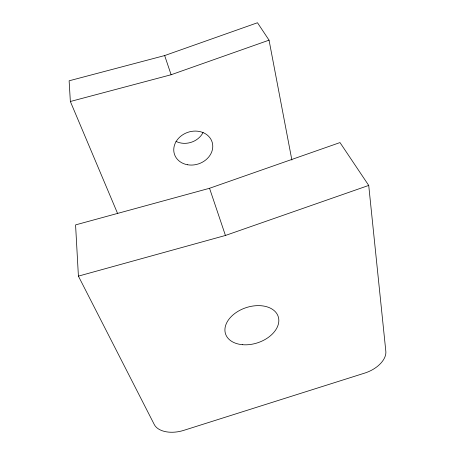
<?xml version="1.0" encoding="UTF-8"?>
<svg xmlns="http://www.w3.org/2000/svg" width="455" height="455" viewBox="0 0 455 455"><rect width="100%" height="100%" fill="white"/><g stroke="black" fill="none" stroke-linecap="round" stroke-linejoin="round"><path stroke-width="0.68" d="M117.64 213.577L70.354 101.493L69.12 80.802L164.659 55.567L257.485 22.75L269.047 40.165L291.877 160.058M70.354 101.493L171.114 74.745L269.047 40.165M209.539 188.279L339.993 142.574L368.726 185.424L385.834 351.34A24.394 14.588 -23.1 0 1 364.802 373.066L183.689 430.385A24.507 14.696 -13.3 0 1 154.285 424.543L78.408 276.128L75.57 224.895L209.539 188.279L225.441 235.462L368.726 185.424M78.408 276.128L225.441 235.462M164.659 55.567L171.114 74.745M203.066 132.507A18.848 16.261 -18.3 0 1 175.954 141.357M242.526 344.702A27.727 18.496 -18.3 0 0 278.443 317.363A27.727 18.496 -18.3 0 0 234.655 313.597A27.727 18.496 -18.3 0 0 242.526 344.702M187.636 164.773A19.798 16.664 -18.3 0 0 212.252 142.5A19.798 16.664 -18.3 0 0 179.896 136.955A19.798 16.664 -18.3 0 0 187.636 164.773"/></g></svg>
